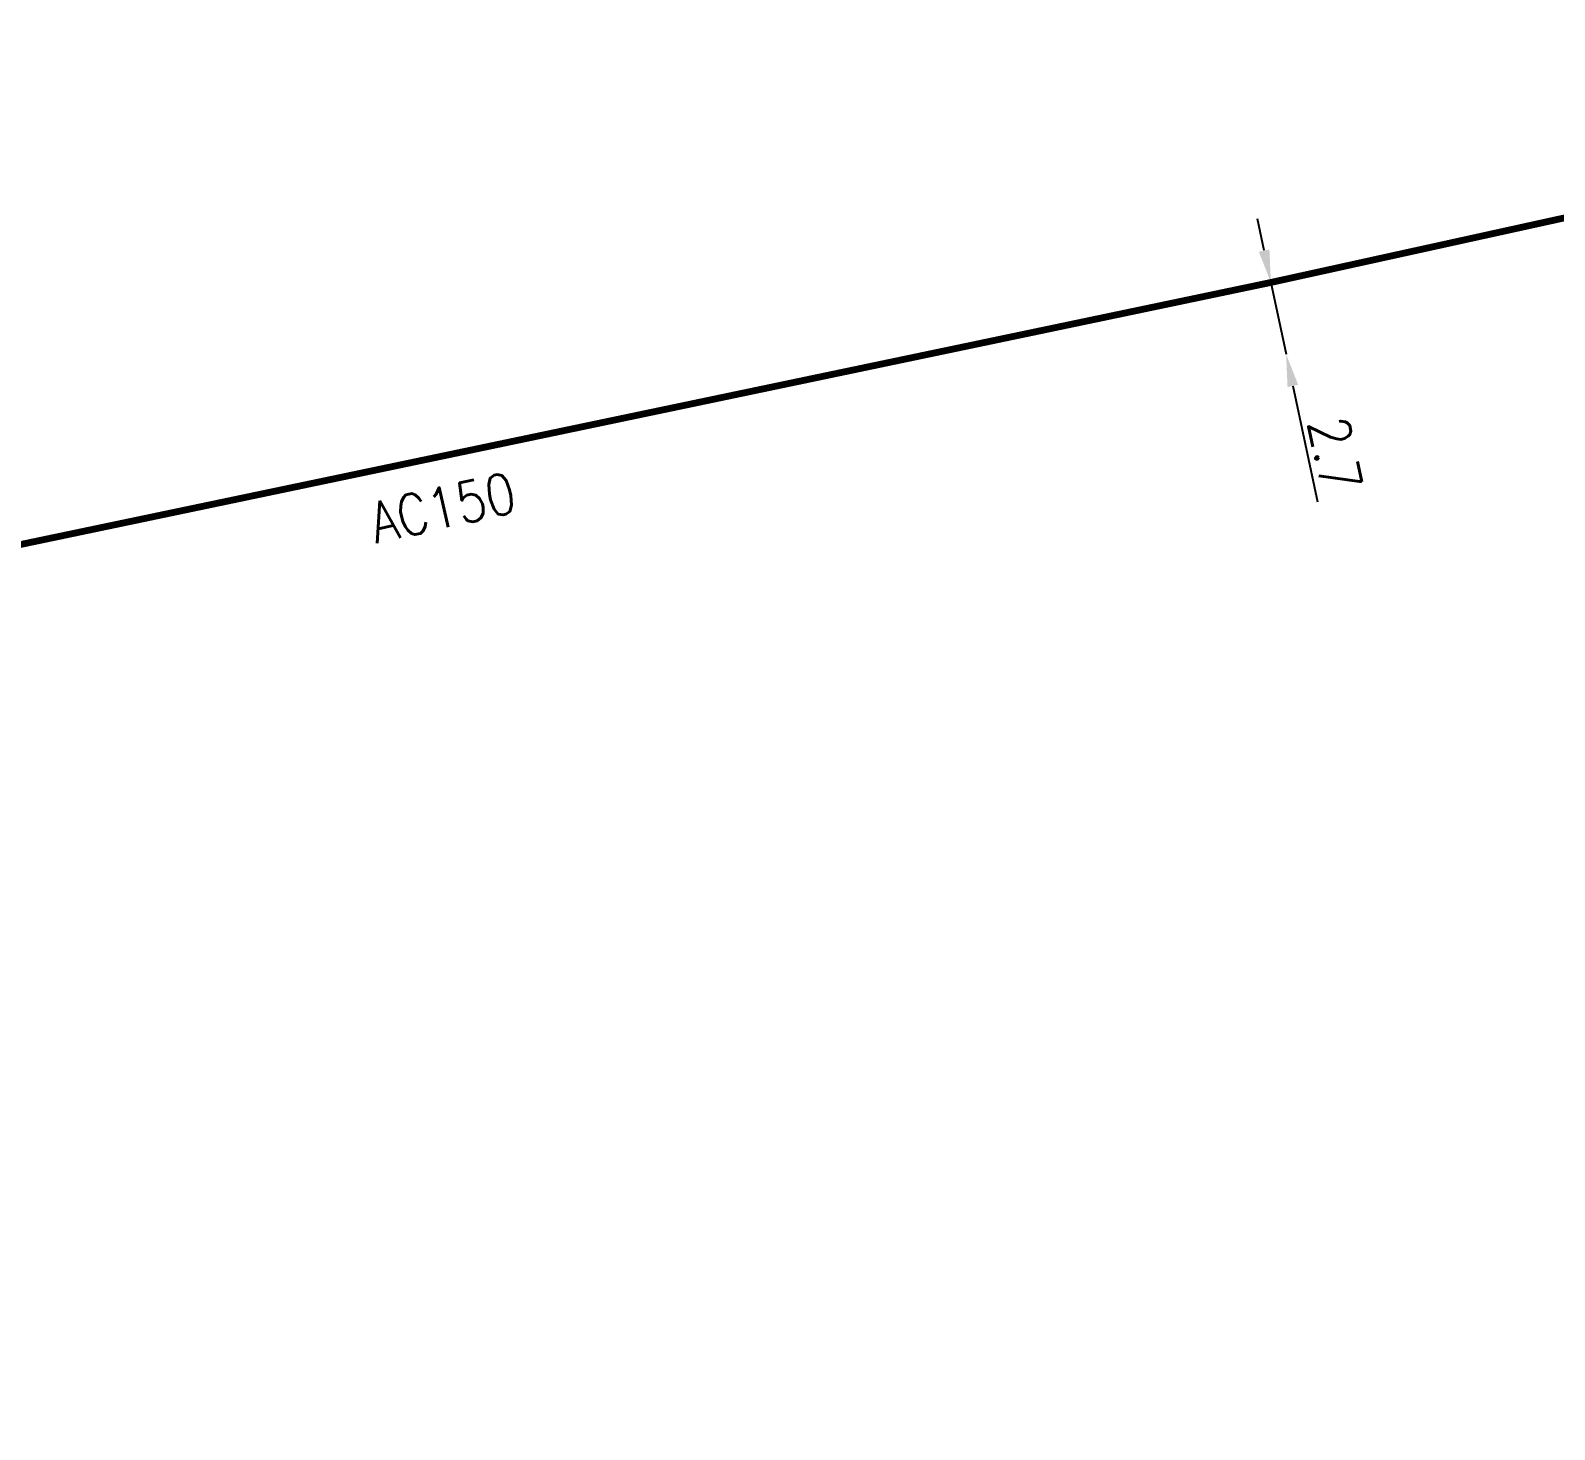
# Model space of a CAD drawing. Header units: millimetres. Extents: x 150000 to 151000, y 127000 to 127640.
# Drawn here: x 150149.4 to 150205.5, y 127185.9 to 127237.5 of the extents above; entities that cross this region are included whole.
import ezdxf

# ---------------------------------------------------------------- set-up
doc = ezdxf.new("R2010")
doc.units = ezdxf.units.MM
doc.header["$PDMODE"] = 34
doc.layers.get('Defpoints').update_dxf_attribs({"linetype": 'CONTINUOUS'})
doc.layers.add('G_120', color=4, linetype='CONTINUOUS')
doc.styles.get("Standard").update_dxf_attribs({"font": 'romans.shx', "width": 0.85})
doc.linetypes.add('G_typB_AP', pattern='A,5,-0.3,["o",Standard,S=1.5,R=0,X=0,Y=-0.5],-1.65', length=6.95)
doc.dimstyles.get("Standard").update_dxf_attribs({"dimtxt": 1.5, "dimasz": 1.2, "dimexe": 0.625, "dimexo": 0.625, "dimgap": 0.25, "dimtad": 1, "dimdec": 1, "dimzin": 0, "dimdsep": 46, "dimtxsty": 'Standard', "dimcen": -0.5, "dimadec": 0, "dimazin": 0, "dimtfac": 1, "dimtdec": 1, "dimtmove": 0, "dimatfit": 3, "dimfxl": 0, "dimtolj": 1, "dimtzin": 0, "dimarcsym": 0})

# ---------------------------------------------------------------- blocks, each defined once
blk = doc.blocks.new('*D62')
at = {"layer": 'Defpoints', "color": 0, "linetype": 'Continuous', "transparency": 16777216}
for p in [(150195.084, 127228.187), (150195.645, 127225.546), (150195.645, 127225.546)]:
    blk.add_point(p, dxfattribs=at)
at = {"layer": 'G_120', "color": 0, "linetype": 'Continuous', "lineweight": -2, "transparency": 16777216}
for p, q in [((150194.834, 127229.361), (150194.585, 127230.534)), ((150195.084, 127228.187), (150195.645, 127225.546)), ((150195.695, 127228.317), (150195.695, 127228.317)), ((150195.894, 127224.372), (150196.802, 127220.096))]:
    blk.add_line(p, q, dxfattribs=at)
at = {"layer": 'G_120', "color": 0, "linetype": 'Continuous', "transparency": 16777216}
for points in [[(150195.03, 127229.402), (150194.639, 127229.319), (150195.084, 127228.187)], [(150196.09, 127224.413), (150195.698, 127224.33), (150195.645, 127225.546)]]:
    blk.add_solid(points, dxfattribs=at)
at = {"layer": 'G_120', "color": 0, "linetype": 'Continuous', "transparency": 16777216, "insert": (150197.451, 127221.855), "char_height": 1.5, "attachment_point": 5, "rotation": 281.9906}
blk.add_mtext('\\A1;2.7', dxfattribs=at)

msp = doc.modelspace()

# ---------------------------------------------------------------- linework, layer by layer
at = {"layer": 'G_120', "linetype": 'G_typB_AP', "const_width": 0.25}
msp.add_lwpolyline([(150000, 127186.025), (150019.887, 127190.458), (150043.396, 127195.971), (150102.573, 127208.795), (150195.084, 127228.187), (150232.279, 127236.369), (150235.854, 127237.206), (150236.479, 127237.351)], dxfattribs=at)

# ---------------------------------------------------------------- texts
at = {"layer": 'G_120', "linetype": 'Continuous', "width": 0.85}
msp.add_text('AC150', height=1.5, rotation=12.5671, dxfattribs=at).set_placement((150162.09, 127218.569))

# ---------------------------------------------------------------- dimensions: what is measured, and where the dimension line sits
at = {"layer": 'G_120', "linetype": 'Continuous'}
dim = msp.add_linear_dim(base=(150195.645, 127225.546), p1=(150195.084, 127228.187), p2=(150195.645, 127225.546), angle=101.9906, dimstyle='Standard', dxfattribs=at)
dim.commit()
dim.dimension.update_dxf_attribs({"geometry": '*D62', "text_midpoint": (150196.473, 127221.647), "dimtype": 160})

doc.saveas('drawing.dxf')
